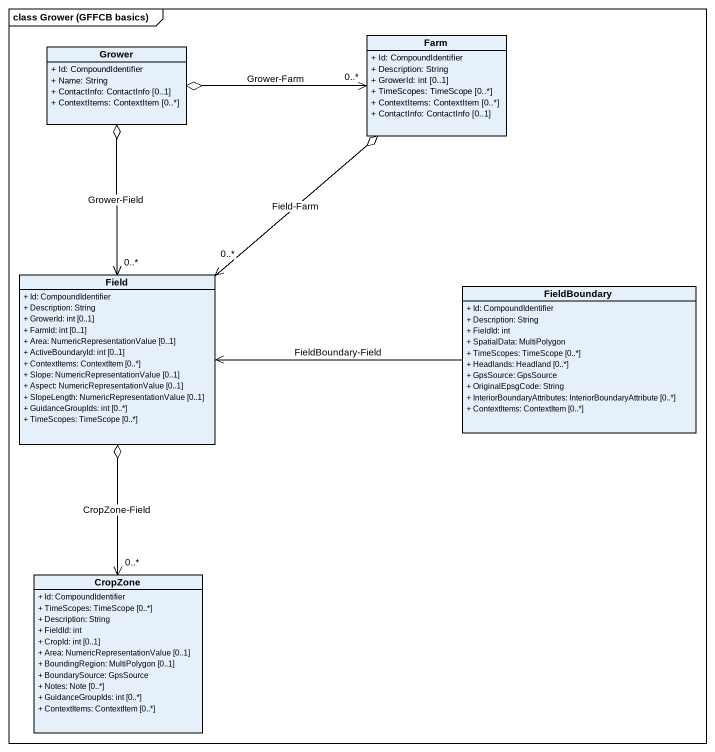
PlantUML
@startuml
mainframe class Grower (GFFCB basics)
hide circle
hide empty members
skinparam classAttributeIconSize 0
class Grower {
  + Id: CompoundIdentifier
  + Name: String
  + ContactInfo: ContactInfo [0..1]
  + ContextItems: ContextItem [0..*]
}
class Farm {
  + Id: CompoundIdentifier
  + Description: String
  + GrowerId: int [0..1]
  + TimeScopes: TimeScope [0..*]
  + ContextItems: ContextItem [0..*]
  + ContactInfo: ContactInfo [0..1]
}
class Field {
  + Id: CompoundIdentifier
  + Description: String
  + GrowerId: int [0..1]
  + FarmId: int [0..1]
  + Area: NumericRepresentationValue [0..1]
  + ActiveBoundaryId: int [0..1]
  + ContextItems: ContextItem [0..*]
  + Slope: NumericRepresentationValue [0..1]
  + Aspect: NumericRepresentationValue [0..1]
  + SlopeLength: NumericRepresentationValue [0..1]
  + GuidanceGroupIds: int [0..*]
  + TimeScopes: TimeScope [0..*]
}
class FieldBoundary {
  + Id: CompoundIdentifier
  + Description: String
  + FieldId: int
  + SpatialData: MultiPolygon
  + TimeScopes: TimeScope [0..*]
  + Headlands: Headland [0..*]
  + GpsSource: GpsSource
  + OriginalEpsgCode: String
  + InteriorBoundaryAttributes: InteriorBoundaryAttribute [0..*]
  + ContextItems: ContextItem [0..*]
}
class CropZone {
  + Id: CompoundIdentifier
  + TimeScopes: TimeScope [0..*]
  + Description: String
  + FieldId: int
  + CropId: int [0..1]
  + Area: NumericRepresentationValue [0..1]
  + BoundingRegion: MultiPolygon [0..1]
  + BoundarySource: GpsSource
  + Notes: Note [0..*]
  + GuidanceGroupIds: int [0..*]
  + ContextItems: ContextItem [0..*]
}
Farm "0..*" <-left-o Grower : Grower-Farm
Field "0..*" <-up-o Grower : Grower-Field
Field "0..*" <-up-o Farm : Field-Farm
Field <-right- FieldBoundary : FieldBoundary-Field
CropZone "0..*" <-up-o Field : CropZone-Field
@enduml
